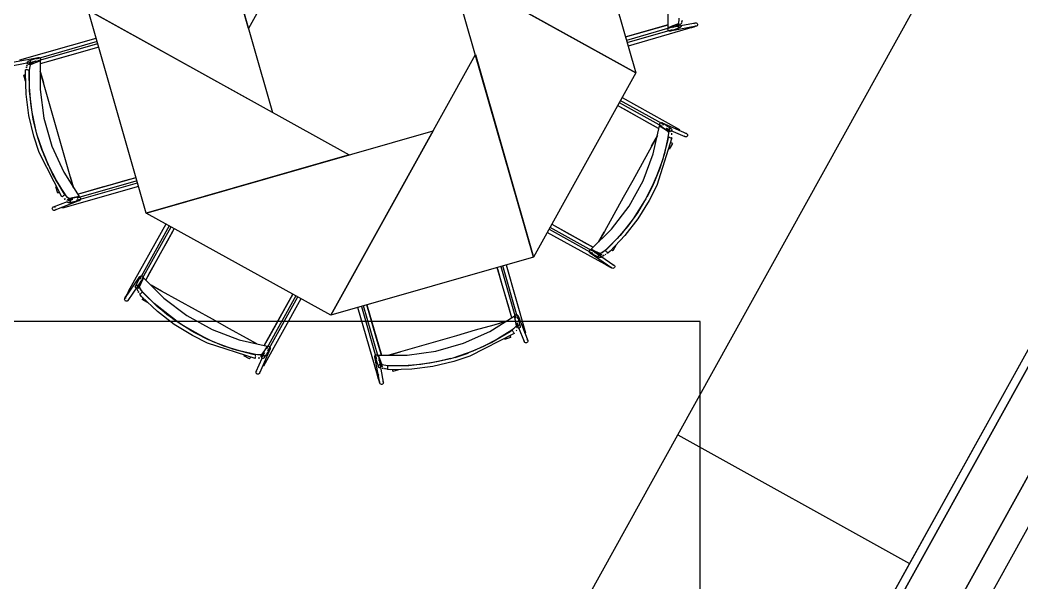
# Model space of a CAD drawing. Header units: metres. Extents: x 3.2 to 22.3, y 0.7 to 22.8.
# Drawn here: x 11.492 to 12.682, y 18.34 to 19.008 of the extents above; entities that cross this region are included whole.
import ezdxf

# ---------------------------------------------------------------- set-up
doc = ezdxf.new("R2010")
doc.units = ezdxf.units.M
for name, color, linetype in [('ARREDI', 9, 'Continuous'), ('PARETI_STRUTTURE', 7, 'Continuous'), ('WAYFINDING_RIQUADRI', 7, 'Continuous')]:
    doc.layers.add(name, color=color, linetype=linetype)

msp = doc.modelspace()

# ---------------------------------------------------------------- linework, layer by layer
at = {"layer": 'ARREDI'}
for points in [[(11.9352, 19.3081), (11.7634, 18.9982), (11.6943, 19.239)], [(11.6943, 19.239), (11.792, 18.8984), (11.5729, 19.0199)], [(12.2733, 18.5155), (12.6648, 19.2216), (12.9403, 19.0689), (12.5488, 18.3627), (12.0525, 17.4674), (11.777, 17.6201)], [(12.2234, 18.9457), (11.9135, 19.1175), (12.1544, 19.1866)], [(12.1019, 18.7266), (12.0043, 19.0672), (12.2234, 18.9457)], [(11.5729, 19.0199), (11.8828, 18.8481), (11.6419, 18.779)], [(11.8611, 18.6575), (12.0329, 18.9674), (12.1019, 18.7266)], [(12.2518, 18.8827), (12.2548, 18.8823)], [(11.6419, 18.779), (11.9826, 18.8767), (11.8611, 18.6575)], [(11.5621, 18.7984), (11.5597, 18.7966)], [(12.079, 18.6566), (12.0808, 18.6542)], [(11.7855, 18.6207), (11.7851, 18.6178)]]:
    msp.add_lwpolyline(points, close=True, dxfattribs=at)
for points in [[(12.2748, 19.0104), (12.2746, 19.0079), (12.2742, 19.0057), (12.2737, 19.0041), (12.2731, 19.0034), (12.2676, 19.0012), (12.2621, 18.9991), (12.2623, 19.0334), (12.2576, 19.0673), (12.2481, 19.1003), (12.2341, 19.1316), (12.2158, 19.1605), (12.2274, 19.1628)], [(12.2621, 19.0027), (12.2521, 18.9998), (12.2397, 18.9963), (12.2272, 18.9927), (12.2148, 18.9891), (12.2113, 18.9881)], [(12.2699, 19.0003), (12.2715, 19.0009), (12.2755, 19.0024)], [(12.2748, 19.0104), (12.2746, 19.0078), (12.2742, 19.0056), (12.2737, 19.004), (12.2731, 19.0033)], [(12.2741, 18.9997), (12.2735, 19.0002), (12.2732, 19.0009), (12.2732, 19.0017), (12.2734, 19.0024), (12.2738, 19.003), (12.2738, 19.003), (12.2744, 19.0034), (12.2745, 19.0034), (12.2751, 19.0036), (12.2758, 19.0035), (12.2765, 19.0031)], [(12.277, 19.0026), (12.2773, 19.0019), (12.2774, 19.0012), (12.2772, 19.0004), (12.2768, 18.9998), (12.2767, 18.9998), (12.2762, 18.9994), (12.276, 18.9994), (12.2755, 18.9993), (12.2747, 18.9994), (12.2741, 18.9997)], [(12.2775, 19.0037), (12.278, 19.0053)], [(12.278, 19.0053), (12.2775, 19.0037)], [(12.2782, 19.0065), (12.2784, 19.0076)], [(12.2784, 19.0075), (12.2782, 19.0062)], [(12.2929, 19.0039), (12.2933, 19.0045), (12.2939, 19.0049), (12.2944, 19.005), (12.2944, 19.005), (12.2946, 19.0051), (12.2954, 19.005), (12.2961, 19.0047)], [(12.2961, 19.0047), (12.2966, 19.0041), (12.2969, 19.0034), (12.2969, 19.0027), (12.2967, 19.002), (12.2963, 19.0014), (12.2957, 19.0009), (12.2952, 19.0008), (12.2952, 19.0008), (12.2949, 19.0008), (12.2942, 19.0008), (12.2935, 19.0012)], [(12.2626, 18.9954), (12.2621, 18.9959), (12.2618, 18.9966), (12.2617, 18.9974), (12.2619, 18.9981), (12.2624, 18.9987), (12.263, 18.9991)], [(12.2621, 18.9992), (12.264, 18.999)], [(12.266, 18.9969), (12.2658, 18.9962), (12.2653, 18.9956), (12.2647, 18.9952), (12.2642, 18.995), (12.264, 18.995), (12.2632, 18.9951), (12.2626, 18.9954)], [(12.2675, 18.9994), (12.2684, 18.9998)], [(12.2856, 18.9995), (12.2858, 18.9988)], [(12.286, 18.9981), (12.286, 18.9983), (12.2858, 18.9988)], [(12.2861, 18.998), (12.2861, 18.998)], [(11.5854, 18.9762), (11.5755, 18.9734), (11.5631, 18.9698), (11.5507, 18.9662), (11.5383, 18.9627), (11.5258, 18.9591), (11.5158, 18.9562)], [(11.4919, 18.9609), (11.4919, 18.9609)], [(11.4919, 18.9609), (11.4919, 18.9606), (11.4921, 18.9601)], [(11.4923, 18.9595), (11.4921, 18.9601)], [(11.4995, 18.9514), (11.4997, 18.9527)], [(11.4997, 18.9525), (11.4995, 18.9513)], [(11.5004, 18.9552), (11.4999, 18.9536)], [(11.4999, 18.9537), (11.5004, 18.9552)], [(11.5009, 18.9563), (11.5006, 18.957), (11.5005, 18.9578), (11.5007, 18.9585), (11.5011, 18.9591), (11.5012, 18.9591), (11.5017, 18.9595), (11.5019, 18.9595), (11.5025, 18.9597), (11.5032, 18.9596), (11.5039, 18.9592)], [(11.5039, 18.9592), (11.5044, 18.9587), (11.5047, 18.958), (11.5047, 18.9573), (11.5045, 18.9565), (11.5041, 18.9559), (11.5041, 18.9559), (11.5035, 18.9555), (11.5034, 18.9555), (11.5028, 18.9554), (11.5021, 18.9555), (11.5014, 18.9558)], [(11.508, 18.9586), (11.5065, 18.958), (11.5024, 18.9565)], [(11.5031, 18.9486), (11.5033, 18.951), (11.5037, 18.9532), (11.5043, 18.9549), (11.5048, 18.9556), (11.5103, 18.9577), (11.5158, 18.9598), (11.5157, 18.9256), (11.5203, 18.8916), (11.5298, 18.8586), (11.5438, 18.8274), (11.5621, 18.7985), (11.5563, 18.7973), (11.5505, 18.7962)], [(11.5031, 18.9485), (11.5033, 18.9511), (11.5037, 18.9533), (11.5043, 18.9549), (11.5048, 18.9556)], [(11.5104, 18.9595), (11.5095, 18.9592)], [(11.5119, 18.962), (11.5122, 18.9627), (11.5126, 18.9633), (11.5132, 18.9638), (11.5137, 18.9639), (11.5139, 18.9639), (11.5147, 18.9639), (11.5153, 18.9635)], [(11.5158, 18.9598), (11.5136, 18.96)], [(11.5153, 18.9635), (11.5159, 18.963), (11.5162, 18.9623), (11.5162, 18.9615), (11.516, 18.9608), (11.5156, 18.9602), (11.5149, 18.9598)], [(11.4985, 18.9433), (11.4978, 18.9431), (11.4972, 18.9429), (11.4967, 18.9427), (11.4964, 18.9427)], [(11.4964, 18.9427), (11.4964, 18.9427)], [(11.4988, 18.949), (11.4985, 18.949)], [(11.4994, 18.95), (11.4993, 18.949)], [(11.4993, 18.949), (11.4994, 18.95)], [(11.5014, 18.9488), (11.5007, 18.9489), (11.4999, 18.9489), (11.4993, 18.949)], [(11.5028, 18.9488), (11.5025, 18.9488), (11.5021, 18.9488), (11.5014, 18.9488)], [(11.5115, 18.8742), (11.5076, 18.8904), (11.5045, 18.9096), (11.503, 18.9291), (11.5031, 18.9485)], [(11.5115, 18.8742), (11.5076, 18.8904), (11.5045, 18.9096), (11.503, 18.929), (11.5031, 18.9484)], [(11.5158, 18.9473), (11.5196, 18.9339)], [(11.5554, 18.8089), (11.5515, 18.8227), (11.5452, 18.8448), (11.5388, 18.867), (11.5324, 18.8893), (11.5261, 18.9114), (11.5197, 18.9336), (11.5158, 18.9473)], [(12.2505, 18.8796), (12.2399, 18.8854), (12.2131, 18.9003), (12.2017, 18.9066)], [(12.1874, 18.7349), (12.1855, 18.7333), (12.1836, 18.732), (12.1821, 18.7312), (12.1813, 18.7311), (12.1758, 18.7335), (12.1705, 18.7359), (12.1948, 18.76), (12.2155, 18.7873), (12.2321, 18.8173), (12.2443, 18.8493), (12.2518, 18.8827), (12.2568, 18.8794), (12.2617, 18.8761)], [(12.2527, 18.8825), (12.2522, 18.883), (12.2519, 18.8837), (12.2519, 18.8845), (12.2521, 18.8852), (12.2525, 18.8858), (12.2532, 18.8862)], [(12.2532, 18.8862), (12.2539, 18.8864), (12.2546, 18.8863), (12.2549, 18.8862), (12.2549, 18.8862), (12.2553, 18.886), (12.2558, 18.8854), (12.2561, 18.8847), (12.2561, 18.884), (12.2559, 18.8833)], [(12.2491, 18.8706), (12.2422, 18.858), (12.231, 18.8379), (12.2198, 18.8177), (12.2086, 18.7975), (12.1974, 18.7773), (12.1863, 18.7572), (12.1793, 18.7446)], [(12.2423, 18.8584), (12.2491, 18.8706)], [(12.2655, 18.8755), (12.2606, 18.8789), (12.2595, 18.8796)], [(12.2617, 18.8761), (12.262, 18.8753), (12.2622, 18.8736), (12.262, 18.8713), (12.2617, 18.8689)], [(12.2617, 18.8761), (12.262, 18.8753), (12.2622, 18.8737), (12.2621, 18.8714), (12.2617, 18.8689)], [(12.264, 18.8754), (12.2635, 18.8755), (12.263, 18.8757), (12.2629, 18.8758), (12.2624, 18.8763), (12.2621, 18.877), (12.2621, 18.8777), (12.2623, 18.8785), (12.2628, 18.8791), (12.2634, 18.8795)], [(12.2634, 18.8795), (12.2641, 18.8796), (12.2648, 18.8796), (12.2654, 18.8793), (12.2655, 18.8792), (12.266, 18.8787), (12.266, 18.8787), (12.2663, 18.878), (12.2663, 18.8773), (12.2661, 18.8766), (12.2656, 18.876)], [(12.2659, 18.8739), (12.266, 18.8731), (12.2659, 18.8718)], [(12.266, 18.8731), (12.2659, 18.8718)], [(12.275, 18.8776), (12.2747, 18.8771)], [(12.2754, 18.8784), (12.2753, 18.8781), (12.275, 18.8776)], [(12.2754, 18.8784), (12.2755, 18.8784)], [(12.2837, 18.8697), (12.283, 18.8695), (12.2822, 18.8696), (12.282, 18.8697), (12.282, 18.8697), (12.2816, 18.8699), (12.2811, 18.8705)], [(12.282, 18.8736), (12.2827, 18.8738), (12.2835, 18.8737), (12.2837, 18.8736), (12.2837, 18.8736), (12.2841, 18.8734), (12.2847, 18.8728), (12.285, 18.8721), (12.285, 18.8714), (12.2848, 18.8707), (12.2843, 18.8701), (12.2837, 18.8697)], [(11.5182, 18.8533), (11.5131, 18.8688)], [(11.5131, 18.8688), (11.5182, 18.8533)], [(12.2617, 18.8687), (12.2574, 18.8498), (12.2515, 18.8312), (12.2443, 18.8135)], [(12.2617, 18.8689), (12.2574, 18.8499), (12.2516, 18.8313), (12.2444, 18.8135)], [(12.2634, 18.8688), (12.2628, 18.8689), (12.2623, 18.869), (12.2621, 18.869)], [(12.264, 18.8687), (12.2634, 18.8688)], [(12.2641, 18.8687), (12.2649, 18.8685), (12.2655, 18.8684), (12.266, 18.8683), (12.2663, 18.8683), (12.2664, 18.8683), (12.2663, 18.8683), (12.2661, 18.8683)], [(12.2669, 18.8617), (12.2666, 18.8618), (12.2662, 18.862), (12.2656, 18.8623), (12.265, 18.8627)], [(11.5257, 18.8355), (11.5184, 18.8527)], [(11.5184, 18.8527), (11.5257, 18.8355)], [(11.5453, 18.8013), (11.5349, 18.8178), (11.5259, 18.835)], [(11.5454, 18.8012), (11.535, 18.8177), (11.5259, 18.835)], [(11.5516, 18.8224), (11.5555, 18.8089)], [(11.5602, 18.8014), (11.5725, 18.805), (11.5872, 18.8092), (11.6019, 18.8134), (11.6165, 18.8176), (11.6298, 18.8214)], [(12.2367, 18.7983), (12.2441, 18.8129)], [(12.2441, 18.8129), (12.2368, 18.7983)], [(11.5387, 18.8033), (11.5379, 18.8031), (11.5373, 18.8029), (11.5368, 18.8028), (11.5366, 18.8027)], [(11.5418, 18.7985), (11.5417, 18.7984), (11.5416, 18.7984), (11.5417, 18.7984), (11.5419, 18.7986), (11.5423, 18.7988), (11.5429, 18.7992), (11.5435, 18.7997), (11.5441, 18.8001)], [(11.5452, 18.8008), (11.545, 18.8007), (11.5446, 18.8004), (11.5441, 18.8001)], [(11.5505, 18.7962), (11.5497, 18.7965), (11.5484, 18.7976), (11.5468, 18.7993), (11.5454, 18.8012)], [(11.5505, 18.7961), (11.5497, 18.7964), (11.5484, 18.7975), (11.5469, 18.7992), (11.5454, 18.8012)], [(11.5621, 18.7979), (11.5628, 18.7977), (11.5633, 18.7972), (11.5637, 18.7965), (11.5638, 18.7957), (11.5636, 18.795)], [(11.5304, 18.7851), (11.5307, 18.7858), (11.5313, 18.7862), (11.5316, 18.7863), (11.5316, 18.7863), (11.532, 18.7865), (11.5328, 18.7864), (11.5335, 18.7861)], [(11.5421, 18.7856), (11.5419, 18.7862)], [(11.5445, 18.7962), (11.5453, 18.7952)], [(11.5453, 18.7952), (11.5445, 18.7961)], [(11.5546, 18.7952), (11.5532, 18.795), (11.5474, 18.7938)], [(11.5516, 18.7926), (11.5513, 18.7919), (11.5507, 18.7915), (11.5501, 18.7913), (11.55, 18.7912), (11.5493, 18.7912), (11.5493, 18.7913), (11.5486, 18.7915), (11.548, 18.792), (11.5477, 18.7927)], [(11.5481, 18.7948), (11.5487, 18.7953), (11.5493, 18.7955), (11.5494, 18.7955), (11.5501, 18.7955), (11.5501, 18.7955), (11.5508, 18.7952), (11.5514, 18.7947), (11.5517, 18.794), (11.5518, 18.7933), (11.5516, 18.7926)], [(11.5637, 18.795), (11.5633, 18.7944), (11.5627, 18.7939), (11.5625, 18.7938), (11.5624, 18.7938), (11.562, 18.7937), (11.5612, 18.7937), (11.5605, 18.794), (11.56, 18.7945), (11.5596, 18.7951)], [(12.234, 18.7934), (12.2254, 18.7791), (12.2139, 18.7634), (12.2012, 18.7486), (12.1874, 18.7348)], [(12.234, 18.7934), (12.2254, 18.7792), (12.214, 18.7634), (12.2013, 18.7486), (12.1875, 18.7349)], [(11.5343, 18.7835), (11.534, 18.7829), (11.5334, 18.7824), (11.5332, 18.7823), (11.5331, 18.7823), (11.5327, 18.7822), (11.5319, 18.7822), (11.5312, 18.7825), (11.5307, 18.783), (11.5303, 18.7836), (11.5302, 18.7844), (11.5304, 18.7851)], [(11.5424, 18.7848), (11.5424, 18.7848), (11.5423, 18.7848), (11.5421, 18.7856)], [(12.1237, 18.7657), (12.1299, 18.7622), (12.1413, 18.756), (12.1526, 18.7497), (12.1639, 18.7434), (12.173, 18.7384)], [(11.675, 18.7606), (11.6713, 18.7539), (11.6651, 18.7426), (11.6588, 18.7313), (11.6525, 18.72), (11.6462, 18.7087), (11.6412, 18.6996)], [(12.1793, 18.7446), (12.1861, 18.7568)], [(12.1682, 18.7329), (12.1682, 18.7336), (12.1685, 18.7343), (12.169, 18.7349), (12.1696, 18.7353), (12.1703, 18.7354), (12.1711, 18.7353)], [(12.1721, 18.7321), (12.1716, 18.7316), (12.171, 18.7312), (12.1702, 18.7311), (12.1695, 18.7312), (12.1691, 18.7315), (12.1691, 18.7315), (12.1689, 18.7316), (12.1684, 18.7322), (12.1682, 18.7329)], [(12.1705, 18.7359), (12.1719, 18.7341)], [(12.1745, 18.7322), (12.1754, 18.7318)], [(12.1823, 18.7288), (12.1783, 18.7305), (12.1768, 18.7312)], [(12.1793, 18.7278), (12.1793, 18.7286), (12.1796, 18.7293), (12.1801, 18.7298), (12.1807, 18.7302), (12.1814, 18.7303), (12.1815, 18.7303), (12.1822, 18.7302), (12.1823, 18.7301), (12.1828, 18.7298), (12.1832, 18.7292), (12.1835, 18.7285)], [(12.1835, 18.7278), (12.1832, 18.7271), (12.1827, 18.7265), (12.1821, 18.7261), (12.1814, 18.726), (12.1813, 18.726), (12.1806, 18.7261), (12.1805, 18.7262), (12.18, 18.7265), (12.1796, 18.7271), (12.1793, 18.7278)], [(12.1874, 18.7348), (12.1854, 18.7332), (12.1836, 18.7319), (12.1821, 18.7312), (12.1812, 18.7311)], [(12.1846, 18.7282), (12.1861, 18.729)], [(12.1861, 18.729), (12.1846, 18.7282)], [(12.1869, 18.7295), (12.188, 18.7303)], [(12.1879, 18.7302), (12.1869, 18.7295)], [(12.1884, 18.7334), (12.188, 18.7339), (12.1877, 18.7343), (12.1875, 18.7344)], [(12.1884, 18.7334), (12.1889, 18.7329), (12.1894, 18.7323), (12.1898, 18.7318), (12.1902, 18.7315), (12.1903, 18.7313)], [(12.189, 18.7311), (12.1898, 18.7318)], [(12.1904, 18.7312), (12.1904, 18.7312)], [(12.1944, 18.7353), (12.195, 18.735), (12.1956, 18.7346), (12.196, 18.7344), (12.1963, 18.7343)], [(12.1866, 18.7181), (12.1866, 18.7181), (12.1866, 18.7182), (12.1868, 18.7184), (12.187, 18.7189)], [(12.1874, 18.7195), (12.187, 18.7189)], [(12.1984, 18.7158), (12.1984, 18.715), (12.1981, 18.7143), (12.1976, 18.7138), (12.1969, 18.7134), (12.1962, 18.7133), (12.1955, 18.7134), (12.195, 18.7137), (12.195, 18.7137), (12.1948, 18.7138), (12.1944, 18.7144), (12.1941, 18.7151)], [(12.1963, 18.7176), (12.1971, 18.7175), (12.1975, 18.7172), (12.1975, 18.7172), (12.1977, 18.7171), (12.1981, 18.7165), (12.1984, 18.7158)], [(11.6349, 18.7005), (11.6344, 18.701), (11.634, 18.7016), (11.6339, 18.7023), (11.634, 18.7031), (11.6343, 18.7035), (11.6343, 18.7035), (11.6344, 18.7037), (11.635, 18.7042), (11.6357, 18.7044)], [(11.6357, 18.7044), (11.6365, 18.7044), (11.6372, 18.7041), (11.6377, 18.7036), (11.6381, 18.703), (11.6382, 18.7022), (11.6381, 18.7015)], [(12.076, 18.6547), (12.0725, 18.667), (12.0682, 18.6817), (12.064, 18.6964), (12.0598, 18.711), (12.0589, 18.7142)], [(11.6306, 18.6891), (11.6299, 18.6894), (11.6293, 18.6899), (11.6289, 18.6905), (11.6288, 18.6912), (11.6288, 18.6913), (11.629, 18.6919), (11.629, 18.6921), (11.6293, 18.6926), (11.6299, 18.693), (11.6306, 18.6933)], [(11.6306, 18.6933), (11.6314, 18.6932), (11.6321, 18.693), (11.6327, 18.6925), (11.633, 18.6919), (11.6331, 18.6911), (11.6331, 18.6911), (11.633, 18.6904), (11.6329, 18.6903), (11.6326, 18.6898), (11.632, 18.6893), (11.6313, 18.6891)], [(11.6316, 18.6903), (11.6333, 18.6942), (11.634, 18.6957)], [(11.6377, 18.6852), (11.6361, 18.687), (11.6348, 18.6889), (11.634, 18.6904), (11.6339, 18.6913), (11.6363, 18.6967), (11.6387, 18.7021), (11.6628, 18.6778), (11.6901, 18.6571), (11.7201, 18.6405), (11.7521, 18.6283), (11.7855, 18.6207), (11.7822, 18.6158), (11.7789, 18.6109)], [(11.6377, 18.6852), (11.636, 18.6871), (11.6347, 18.689), (11.634, 18.6905), (11.6339, 18.6913)], [(11.635, 18.6981), (11.6347, 18.6972)], [(11.6387, 18.7021), (11.637, 18.7006)], [(11.6475, 18.6933), (11.6597, 18.6865)], [(11.7734, 18.6235), (11.7608, 18.6304), (11.7407, 18.6416), (11.7205, 18.6528), (11.7003, 18.664), (11.6801, 18.6752), (11.66, 18.6863), (11.6475, 18.6933)], [(11.621, 18.686), (11.6209, 18.686), (11.621, 18.6859), (11.6213, 18.6858), (11.6217, 18.6855)], [(11.6223, 18.6852), (11.6217, 18.6855)], [(11.631, 18.688), (11.6318, 18.6865)], [(11.6318, 18.6865), (11.631, 18.688)], [(11.6323, 18.6857), (11.6331, 18.6846)], [(11.6331, 18.6847), (11.6323, 18.6857)], [(11.6339, 18.6836), (11.6347, 18.6828)], [(11.634, 18.6822), (11.634, 18.6822)], [(11.6362, 18.6842), (11.6357, 18.6837), (11.6351, 18.6832), (11.6346, 18.6828), (11.6343, 18.6824), (11.6341, 18.6822)], [(11.6363, 18.6842), (11.6367, 18.6846), (11.6371, 18.6849), (11.6372, 18.6851)], [(11.7157, 18.6285), (11.682, 18.6472), (11.6514, 18.6714), (11.6377, 18.6852)], [(11.6962, 18.6385), (11.682, 18.6472), (11.6662, 18.6586), (11.6515, 18.6713), (11.6378, 18.6851)], [(11.8159, 18.6826), (11.8105, 18.6728), (11.8031, 18.6594), (11.7956, 18.6461), (11.7882, 18.6327), (11.782, 18.6215)], [(11.6186, 18.6742), (11.6178, 18.6742), (11.6171, 18.6745), (11.6166, 18.675), (11.6162, 18.6756), (11.6161, 18.6764), (11.6162, 18.6771), (11.6165, 18.6775), (11.6165, 18.6776), (11.6166, 18.6777), (11.6172, 18.6782), (11.6179, 18.6784)], [(11.6204, 18.6763), (11.6203, 18.6755), (11.62, 18.6751), (11.62, 18.6751), (11.6199, 18.6749), (11.6193, 18.6744), (11.6186, 18.6742)], [(11.6381, 18.6782), (11.6378, 18.6775), (11.6375, 18.677), (11.6372, 18.6765), (11.6371, 18.6763)], [(11.9212, 18.6103), (11.9183, 18.6203), (11.9147, 18.6328), (11.9112, 18.6452), (11.9076, 18.6576), (11.9041, 18.6699)], [(11.9289, 18.5976), (11.9264, 18.5978), (11.9242, 18.5982), (11.9226, 18.5988), (11.9219, 18.5993), (11.9197, 18.6048), (11.9176, 18.6103), (11.9519, 18.6102), (11.9858, 18.6148), (12.0188, 18.6243), (12.05, 18.6383), (12.079, 18.6566), (12.0801, 18.6508), (12.0813, 18.645)], [(12.0795, 18.6566), (12.0798, 18.6573), (12.0803, 18.6578), (12.0809, 18.6582), (12.0817, 18.6583), (12.0824, 18.6582)], [(12.0824, 18.6582), (12.0831, 18.6578), (12.0835, 18.6572), (12.0836, 18.657), (12.0836, 18.657), (12.0837, 18.6565), (12.0837, 18.6557), (12.0834, 18.655), (12.0829, 18.6545), (12.0823, 18.6541)], [(12.0685, 18.65), (12.0547, 18.646), (12.0326, 18.6397), (12.0104, 18.6333), (11.9882, 18.6269), (11.966, 18.6206), (11.9438, 18.6142), (11.9301, 18.6103)], [(12.0551, 18.6461), (12.0685, 18.65)], [(12.0813, 18.645), (12.0809, 18.6442), (12.0798, 18.6429), (12.0781, 18.6413), (12.0762, 18.6399)], [(12.0813, 18.645), (12.081, 18.6442), (12.0799, 18.6429), (12.0782, 18.6414), (12.0762, 18.6399)], [(12.0826, 18.6426), (12.0821, 18.6432), (12.0819, 18.6438), (12.0819, 18.6439), (12.0819, 18.6446), (12.0819, 18.6446), (12.0822, 18.6453), (12.0827, 18.6459), (12.0834, 18.6462), (12.0841, 18.6463), (12.0849, 18.6461)], [(12.0822, 18.6491), (12.0825, 18.6477), (12.0836, 18.6419)], [(12.0849, 18.6461), (12.0855, 18.6458), (12.086, 18.6452), (12.0862, 18.6446), (12.0862, 18.6445), (12.0862, 18.6438), (12.0862, 18.6438), (12.0859, 18.6431), (12.0854, 18.6425), (12.0847, 18.6422)], [(11.7157, 18.6285), (11.7011, 18.6358)], [(12.0762, 18.6399), (12.0597, 18.6295), (12.0425, 18.6204), (12.0247, 18.6129)], [(12.0761, 18.6398), (12.0596, 18.6294), (12.0424, 18.6204), (12.0247, 18.6129)], [(12.0741, 18.6332), (12.0743, 18.6324), (12.0745, 18.6318), (12.0747, 18.6313), (12.0747, 18.6311)], [(12.0766, 18.6397), (12.0767, 18.6395), (12.077, 18.6391), (12.0773, 18.6386)], [(12.0789, 18.6364), (12.079, 18.6362), (12.0791, 18.6361), (12.079, 18.6362), (12.0789, 18.6364), (12.0786, 18.6368), (12.0782, 18.6374), (12.0778, 18.638), (12.0773, 18.6386)], [(12.0813, 18.639), (12.0822, 18.6398)], [(12.0822, 18.6398), (12.0813, 18.639)], [(12.0918, 18.6366), (12.0912, 18.6364)], [(12.0926, 18.6369), (12.0927, 18.6369), (12.0926, 18.6368), (12.0923, 18.6368), (12.0918, 18.6366)], [(11.7716, 18.6109), (11.7526, 18.6152), (11.734, 18.621), (11.7163, 18.6282)], [(11.7717, 18.6109), (11.7527, 18.6152), (11.7341, 18.621), (11.7163, 18.6282)], [(11.7612, 18.6302), (11.7734, 18.6235)], [(11.7853, 18.6199), (11.7859, 18.6204), (11.7866, 18.6207), (11.7873, 18.6207), (11.788, 18.6205), (11.7886, 18.62), (11.789, 18.6194)], [(11.789, 18.6194), (11.7892, 18.6187), (11.7891, 18.6179), (11.789, 18.6177), (11.789, 18.6177), (11.7888, 18.6173), (11.7882, 18.6168), (11.7876, 18.6165), (11.7868, 18.6164), (11.7861, 18.6167)], [(12.0923, 18.6249), (12.0917, 18.6252), (12.0912, 18.6258), (12.0911, 18.6261), (12.0911, 18.6261), (12.091, 18.6265), (12.091, 18.6273), (12.0913, 18.628)], [(12.0939, 18.6289), (12.0946, 18.6285), (12.095, 18.6279), (12.0951, 18.6277), (12.0951, 18.6276), (12.0953, 18.6272), (12.0952, 18.6264), (12.0949, 18.6257), (12.0944, 18.6252), (12.0938, 18.6248), (12.093, 18.6247), (12.0923, 18.6249)], [(11.7645, 18.6057), (11.7646, 18.6059), (11.7648, 18.6064), (11.7651, 18.6069), (11.7655, 18.6076)], [(11.7715, 18.6084), (11.7713, 18.6077), (11.7712, 18.607), (11.7712, 18.6065), (11.7711, 18.6063), (11.7711, 18.6062), (11.7711, 18.6062), (11.7711, 18.6065)], [(11.7716, 18.6092), (11.7717, 18.6098), (11.7718, 18.6102), (11.7718, 18.6105)], [(11.7789, 18.6109), (11.7781, 18.6106), (11.7764, 18.6104), (11.7741, 18.6105), (11.7717, 18.6109)], [(11.7789, 18.6109), (11.7782, 18.6106), (11.7765, 18.6104), (11.7742, 18.6105), (11.7717, 18.6109)], [(11.7782, 18.6083), (11.7783, 18.609), (11.7785, 18.6096), (11.7786, 18.6097), (11.7791, 18.6102), (11.7791, 18.6102), (11.7798, 18.6105), (11.7806, 18.6105), (11.7813, 18.6103), (11.7819, 18.6098), (11.7823, 18.6092)], [(11.7825, 18.6132), (11.7817, 18.612), (11.7784, 18.6071)], [(11.7823, 18.6092), (11.7825, 18.6085), (11.7824, 18.6077), (11.7821, 18.6072), (11.782, 18.6071), (11.7816, 18.6066), (11.7815, 18.6066), (11.7808, 18.6063), (11.7801, 18.6063), (11.7794, 18.6065), (11.7788, 18.607)], [(11.9154, 18.6064), (11.9147, 18.6067), (11.9141, 18.6071), (11.9137, 18.6077), (11.9135, 18.6082), (11.9135, 18.6084), (11.9136, 18.6092), (11.9139, 18.6098)], [(11.9139, 18.6098), (11.9144, 18.6104), (11.9151, 18.6107), (11.9159, 18.6107), (11.9166, 18.6105), (11.9172, 18.6101), (11.9176, 18.6095)], [(11.9176, 18.6103), (11.9174, 18.6081)], [(11.9301, 18.6103), (11.9435, 18.6141)], [(12.0241, 18.6127), (12.0087, 18.6076)], [(12.0087, 18.6076), (12.0242, 18.6127)], [(11.7768, 18.6067), (11.7759, 18.6066), (11.7746, 18.6067)], [(11.776, 18.6066), (11.7747, 18.6066)], [(11.7805, 18.5975), (11.7799, 18.5979)], [(11.7812, 18.5971), (11.7809, 18.5973), (11.7805, 18.5975)], [(11.7812, 18.5971), (11.7812, 18.5971)], [(11.9211, 18.5954), (11.9204, 18.5951), (11.9197, 18.595), (11.9189, 18.5952), (11.9183, 18.5956), (11.9183, 18.5957), (11.9179, 18.5962), (11.9179, 18.5964), (11.9178, 18.597), (11.9179, 18.5977), (11.9182, 18.5984)], [(11.9179, 18.6049), (11.9182, 18.604)], [(11.9182, 18.5984), (11.9187, 18.5989), (11.9194, 18.5992), (11.9202, 18.5992), (11.9209, 18.5991), (11.9215, 18.5986), (11.9215, 18.5986), (11.9219, 18.598), (11.9219, 18.5979), (11.9221, 18.5973), (11.922, 18.5966), (11.9216, 18.5959)], [(11.9188, 18.6025), (11.9194, 18.601), (11.9209, 18.5969)], [(11.9289, 18.5976), (11.9263, 18.5978), (11.9241, 18.5982), (11.9225, 18.5988), (11.9218, 18.5993)], [(11.9286, 18.5959), (11.9285, 18.5952), (11.9285, 18.5944), (11.9285, 18.5938)], [(11.9286, 18.5973), (11.9286, 18.597), (11.9286, 18.5966), (11.9286, 18.5959)], [(12.0033, 18.6061), (11.987, 18.6021), (11.9678, 18.599), (11.9483, 18.5975), (11.9289, 18.5976)], [(12.0033, 18.606), (11.9871, 18.6021), (11.9679, 18.599), (11.9484, 18.5975), (11.929, 18.5976)], [(11.7725, 18.5889), (11.7723, 18.5896), (11.7724, 18.5904), (11.7725, 18.5906), (11.7725, 18.5906), (11.7727, 18.591), (11.7733, 18.5915)], [(11.7764, 18.5906), (11.7766, 18.5898), (11.7765, 18.5891), (11.7764, 18.5889), (11.7764, 18.5888), (11.7762, 18.5884), (11.7757, 18.5879), (11.775, 18.5876), (11.7742, 18.5876), (11.7735, 18.5878), (11.7729, 18.5883), (11.7725, 18.5889)], [(11.9165, 18.5864), (11.9165, 18.5864)], [(11.9166, 18.5864), (11.9168, 18.5865), (11.9173, 18.5866)], [(11.918, 18.5868), (11.9173, 18.5866)], [(11.9222, 18.5949), (11.9238, 18.5944)], [(11.9238, 18.5944), (11.9222, 18.5949)], [(11.926, 18.594), (11.9247, 18.5942)], [(11.9249, 18.5942), (11.9261, 18.594)], [(11.9274, 18.5939), (11.9285, 18.5938)], [(11.9285, 18.5938), (11.9274, 18.5939)], [(11.9284, 18.5933), (11.9284, 18.593)], [(11.9342, 18.593), (11.9344, 18.5923), (11.9345, 18.5917), (11.9347, 18.5912), (11.9348, 18.5909)], [(11.9347, 18.5909), (11.9348, 18.5909)], [(11.9232, 18.5764), (11.9226, 18.5759), (11.9219, 18.5755), (11.9212, 18.5755), (11.9204, 18.5757), (11.9199, 18.5761), (11.9194, 18.5768), (11.9193, 18.5772), (11.9193, 18.5772), (11.9193, 18.5775), (11.9193, 18.5782), (11.9197, 18.5789)], [(11.9224, 18.5796), (11.923, 18.5791), (11.9234, 18.5785), (11.9235, 18.578), (11.9235, 18.578), (11.9236, 18.5778), (11.9235, 18.577), (11.9232, 18.5764)], [(12.2733, 18.5155), (12.5488, 18.3627)]]:
    msp.add_lwpolyline(points, dxfattribs=at)
at = {"layer": 'PARETI_STRUTTURE'}
for points in [[(11.8264, 17.0595), (12.9403, 19.0689)], [(12.9403, 19.0689), (12.9489, 19.0641), (11.835, 17.0547)], [(11.835, 17.0547), (12.9489, 19.0641)], [(12.2113, 18.9881), (12.2621, 19.0027)], [(12.2634, 18.9993), (12.2944, 19.005)], [(12.2745, 19.0034), (12.2744, 19.0034), (12.2743, 19.0033), (12.2739, 19.0032), (12.2738, 19.0032), (12.2733, 19.003), (12.2731, 19.0029), (12.2726, 19.0028), (12.2725, 19.0027), (12.2721, 19.0026), (12.272, 19.0025), (12.2719, 19.0025), (12.2718, 19.0024), (12.2713, 19.0023), (12.2712, 19.0022), (12.2709, 19.0021), (12.2708, 19.0021), (12.2705, 19.002), (12.2704, 19.002), (12.2699, 19.0018), (12.2698, 19.0017), (12.2697, 19.0017), (12.2693, 19.0016), (12.2692, 19.0015), (12.2687, 19.0014), (12.2686, 19.0013), (12.2685, 19.0013), (12.268, 19.0011), (12.2678, 19.001), (12.2676, 19.0009), (12.2675, 19.0009), (12.2672, 19.0008), (12.2671, 19.0008), (12.2666, 19.0006), (12.2665, 19.0005), (12.2663, 19.0005), (12.2662, 19.0005), (12.266, 19.0004), (12.2659, 19.0003), (12.2652, 19.0001), (12.2651, 19.0001), (12.2646, 18.9999), (12.2645, 18.9998), (12.2641, 18.9997), (12.264, 18.9997), (12.2639, 18.9996), (12.2638, 18.9996), (12.2635, 18.9995)], [(12.2952, 19.0008), (12.2642, 18.995)], [(12.2733, 19.0014), (12.2723, 19.0011)], [(12.2955, 19.0008), (12.2942, 19.0004), (12.2926, 18.9999), (12.2895, 18.999), (12.2861, 18.998)], [(12.264, 18.9988), (12.2125, 18.984)], [(12.2131, 18.9816), (12.267, 18.997)], [(12.2861, 18.998), (12.2143, 18.9774)], [(12.265, 18.9954), (12.276, 18.9994)], [(11.4918, 18.9609), (11.5823, 18.9869)], [(11.5835, 18.9827), (11.5109, 18.9619)], [(11.5139, 18.9602), (11.5842, 18.9803)], [(11.5854, 18.9762), (11.5158, 18.9562)], [(11.4827, 18.9581), (11.5137, 18.9639)], [(11.5145, 18.9597), (11.4835, 18.9539)], [(11.513, 18.9635), (11.5019, 18.9595)], [(11.5034, 18.9555), (11.5035, 18.9555), (11.5037, 18.9556), (11.504, 18.9557), (11.5042, 18.9558), (11.5047, 18.9559), (11.5048, 18.956), (11.5053, 18.9562), (11.5054, 18.9562), (11.5058, 18.9563), (11.5059, 18.9564), (11.506, 18.9564), (11.5061, 18.9565), (11.5066, 18.9566), (11.5068, 18.9567), (11.5069, 18.9567), (11.507, 18.9568), (11.5074, 18.9569), (11.5075, 18.957), (11.508, 18.9571), (11.5081, 18.9572), (11.5082, 18.9572), (11.5086, 18.9573), (11.5087, 18.9574), (11.5092, 18.9576), (11.5093, 18.9576), (11.5095, 18.9577), (11.5101, 18.9579), (11.5102, 18.9579), (11.5103, 18.958), (11.5104, 18.958), (11.5107, 18.9581), (11.5108, 18.9582), (11.5113, 18.9583), (11.5114, 18.9584), (11.5116, 18.9584), (11.5117, 18.9585), (11.5121, 18.9586), (11.5122, 18.9586), (11.5127, 18.9588), (11.5128, 18.9589), (11.5134, 18.9591), (11.5135, 18.9591), (11.5138, 18.9592), (11.5139, 18.9593), (11.514, 18.9593), (11.5142, 18.9593), (11.5144, 18.9594)], [(11.5047, 18.9575), (11.5056, 18.9578)], [(11.4984, 18.9358), (11.4964, 18.9427)], [(11.5081, 18.8703), (11.5024, 18.8949), (11.4991, 18.92), (11.4983, 18.9452), (11.4984, 18.949)], [(11.5123, 18.8715), (11.5115, 18.8743), (11.5061, 18.8987), (11.5032, 18.9237), (11.5028, 18.9488)], [(12.2504, 18.8796), (12.2017, 18.9066)], [(12.2038, 18.9103), (12.2543, 18.8823)], [(12.2544, 18.8852), (12.205, 18.9125)], [(12.2071, 18.9163), (12.2755, 18.8784)], [(12.2541, 18.8818), (12.2531, 18.8823)], [(12.2531, 18.882), (12.263, 18.8757)], [(12.2571, 18.8836), (12.2546, 18.885)], [(12.2549, 18.8862), (12.2837, 18.8736)], [(12.2654, 18.8793), (12.2653, 18.8794), (12.2646, 18.8798), (12.2645, 18.8799), (12.2635, 18.8805), (12.2634, 18.8806), (12.2625, 18.8811), (12.2624, 18.8812), (12.2623, 18.8813), (12.2613, 18.8819), (12.2612, 18.882), (12.2604, 18.8825), (12.2603, 18.8825), (12.2602, 18.8826), (12.2601, 18.8827), (12.2592, 18.8833), (12.2591, 18.8833), (12.2583, 18.8838), (12.2582, 18.8839), (12.2581, 18.884), (12.258, 18.884), (12.257, 18.8847), (12.2569, 18.8848), (12.2562, 18.8852), (12.2561, 18.8852), (12.256, 18.8853), (12.2559, 18.8854), (12.2555, 18.8857), (12.2549, 18.8862)], [(11.5416, 18.7984), (11.5145, 18.8511), (11.5081, 18.8703)], [(11.5452, 18.8009), (11.5435, 18.8033), (11.5308, 18.8249), (11.5204, 18.8477), (11.5123, 18.8715)], [(12.264, 18.8775), (12.26, 18.8793)], [(12.2613, 18.8785), (12.2622, 18.878)], [(12.282, 18.8697), (12.2657, 18.8768)], [(12.2621, 18.869), (12.2615, 18.8661), (12.2552, 18.8419), (12.2465, 18.8184), (12.2354, 18.7958)], [(12.2664, 18.8683), (12.2483, 18.8118), (12.2392, 18.7937)], [(12.2669, 18.8616), (12.2632, 18.855)], [(11.5602, 18.8015), (11.6298, 18.8214)], [(11.5366, 18.8027), (11.5344, 18.81)], [(11.6328, 18.8107), (11.5424, 18.7848)], [(11.631, 18.8172), (11.5601, 18.7969)], [(11.5621, 18.7949), (11.6316, 18.8149)], [(11.5607, 18.798), (11.5493, 18.7955)], [(11.5599, 18.7974), (11.5609, 18.7978)], [(11.5316, 18.7863), (11.5481, 18.7928)], [(11.5624, 18.7938), (11.5331, 18.7823)], [(11.5496, 18.7934), (11.5539, 18.7951)], [(11.5501, 18.7912), (11.5502, 18.7913), (11.5506, 18.7914), (11.5507, 18.7914), (11.5511, 18.7915), (11.5513, 18.7915), (11.5518, 18.7916), (11.5519, 18.7916), (11.5523, 18.7917), (11.5524, 18.7917), (11.5529, 18.7919), (11.553, 18.7919), (11.5534, 18.792), (11.5536, 18.792), (11.5539, 18.7921), (11.5541, 18.7921), (11.5546, 18.7922), (11.5547, 18.7922), (11.5551, 18.7923), (11.5552, 18.7924), (11.5557, 18.7925), (11.5559, 18.7925), (11.5562, 18.7926), (11.5564, 18.7926), (11.5568, 18.7927), (11.5569, 18.7927), (11.5574, 18.7928), (11.5575, 18.7929), (11.5579, 18.7929), (11.558, 18.793), (11.5584, 18.7931), (11.5586, 18.7931), (11.5591, 18.7932), (11.5592, 18.7932), (11.5596, 18.7933), (11.5597, 18.7933), (11.5602, 18.7934), (11.5603, 18.7935), (11.5606, 18.7935), (11.5607, 18.7936), (11.5609, 18.7936), (11.5612, 18.7937), (11.5614, 18.7937), (11.5616, 18.7938), (11.5625, 18.7938)], [(11.5524, 18.7947), (11.5514, 18.7944)], [(11.559, 18.7941), (11.5618, 18.7949)], [(12.2354, 18.7958), (12.234, 18.7933), (12.2205, 18.7722), (12.205, 18.7525), (12.1875, 18.7344)], [(12.2392, 18.7937), (12.2259, 18.7723), (12.2104, 18.7522), (12.1931, 18.7338), (12.1904, 18.7312)], [(11.6209, 18.686), (11.6653, 18.766)], [(11.6691, 18.7639), (11.6337, 18.7001)], [(11.6371, 18.701), (11.6713, 18.7627)], [(12.1715, 18.7343), (12.1216, 18.762)], [(12.1237, 18.7658), (12.173, 18.7384)], [(11.6751, 18.7606), (11.6412, 18.6996)], [(12.1866, 18.7181), (12.1183, 18.756)], [(12.1204, 18.7598), (12.1725, 18.7309)], [(12.845, 18.7469), (11.8901, 17.0242)], [(12.1998, 18.7405), (12.1963, 18.7343)], [(12.195, 18.7136), (12.1691, 18.7315)], [(12.1699, 18.7312), (12.1805, 18.7262)], [(12.1715, 18.735), (12.1975, 18.7172)], [(12.1717, 18.7351), (12.1718, 18.7351), (12.172, 18.735), (12.1721, 18.735), (12.1722, 18.7349), (12.1723, 18.7349), (12.1724, 18.7348), (12.1726, 18.7347), (12.1727, 18.7347), (12.1728, 18.7346), (12.1729, 18.7346), (12.173, 18.7345), (12.1731, 18.7345), (12.1733, 18.7344), (12.1734, 18.7343), (12.1735, 18.7343), (12.1736, 18.7342), (12.1737, 18.7342), (12.1739, 18.7341), (12.174, 18.7341), (12.1741, 18.734), (12.1742, 18.734), (12.1743, 18.7339), (12.1744, 18.7338), (12.1746, 18.7338), (12.1747, 18.7337), (12.1749, 18.7336), (12.175, 18.7336), (12.1752, 18.7335), (12.1753, 18.7335), (12.1754, 18.7334), (12.1755, 18.7333), (12.1756, 18.7333), (12.1757, 18.7332), (12.1759, 18.7332), (12.176, 18.7331), (12.1761, 18.7331), (12.1762, 18.733), (12.1765, 18.7329), (12.1766, 18.7328), (12.1767, 18.7328), (12.1768, 18.7327), (12.1769, 18.7327), (12.1771, 18.7326), (12.1772, 18.7326), (12.1773, 18.7325), (12.1774, 18.7324), (12.1775, 18.7324), (12.1776, 18.7323), (12.1778, 18.7323), (12.178, 18.7322), (12.1781, 18.7321), (12.1782, 18.7321), (12.1784, 18.732), (12.1785, 18.7319), (12.1786, 18.7319), (12.1787, 18.7318), (12.1788, 18.7318), (12.179, 18.7317), (12.1791, 18.7317), (12.1793, 18.7316), (12.1794, 18.7315), (12.1796, 18.7314), (12.1797, 18.7314), (12.1798, 18.7313), (12.1799, 18.7313), (12.18, 18.7312), (12.1801, 18.7311), (12.1803, 18.7311), (12.1804, 18.731), (12.1805, 18.731), (12.1806, 18.7309), (12.1809, 18.7308), (12.181, 18.7308), (12.1811, 18.7307), (12.1812, 18.7306), (12.1813, 18.7306), (12.1814, 18.7305), (12.1816, 18.7305), (12.1817, 18.7304), (12.1818, 18.7304), (12.1819, 18.7303), (12.182, 18.7303), (12.1821, 18.7302), (12.1823, 18.7301), (12.1823, 18.7301)], [(12.18, 18.7296), (12.1783, 18.7305)], [(11.8901, 17.0242), (12.8307, 18.7211)], [(12.063, 18.7154), (12.0805, 18.6546)], [(12.0825, 18.6566), (12.0654, 18.7161)], [(12.0696, 18.7173), (12.0926, 18.6369)], [(12.1953, 18.7135), (12.1941, 18.7141), (12.1926, 18.7148), (12.1898, 18.7164), (12.1866, 18.7181)], [(11.6165, 18.6775), (11.6343, 18.7035)], [(11.634, 18.7027), (11.629, 18.6921)], [(12.8565, 18.7067), (11.8854, 16.9548), (11.8595, 16.9691)], [(12.076, 18.6547), (12.0589, 18.7142)], [(11.6378, 18.7011), (11.62, 18.6751)], [(11.6324, 18.6926), (11.6333, 18.6942)], [(11.6379, 18.7009), (11.6379, 18.7007), (11.6378, 18.7006), (11.6378, 18.7005), (11.6377, 18.7004), (11.6377, 18.7003), (11.6376, 18.7002), (11.6376, 18.7), (11.6375, 18.6999), (11.6374, 18.6998), (11.6374, 18.6997), (11.6373, 18.6996), (11.6373, 18.6994), (11.6372, 18.6992), (11.6371, 18.6991), (11.637, 18.699), (11.637, 18.6988), (11.6369, 18.6987), (11.6369, 18.6986), (11.6368, 18.6985), (11.6368, 18.6984), (11.6367, 18.6982), (11.6367, 18.6981), (11.6366, 18.698), (11.6365, 18.6979), (11.6364, 18.6977), (11.6364, 18.6975), (11.6363, 18.6974), (11.6363, 18.6973), (11.6362, 18.6972), (11.6362, 18.6971), (11.6361, 18.6969), (11.636, 18.6968), (11.636, 18.6967), (11.6359, 18.6966), (11.6359, 18.6965), (11.6358, 18.6964), (11.6357, 18.6961), (11.6357, 18.696), (11.6356, 18.6959), (11.6355, 18.6958), (11.6355, 18.6956), (11.6354, 18.6955), (11.6354, 18.6954), (11.6353, 18.6953), (11.6353, 18.6952), (11.6352, 18.6951), (11.6351, 18.6949), (11.6351, 18.6948), (11.635, 18.6946), (11.6349, 18.6945), (11.6349, 18.6943), (11.6348, 18.6942), (11.6348, 18.6941), (11.6347, 18.694), (11.6346, 18.6939), (11.6346, 18.6937), (11.6345, 18.6936), (11.6345, 18.6935), (11.6344, 18.6934), (11.6344, 18.6933), (11.6343, 18.693), (11.6342, 18.6929), (11.6341, 18.6928), (11.6341, 18.6927), (11.634, 18.6926), (11.634, 18.6924), (11.6339, 18.6923), (11.6339, 18.6922), (11.6338, 18.6921), (11.6337, 18.692), (11.6336, 18.6917), (11.6336, 18.6916), (11.6335, 18.6915), (11.6335, 18.6914), (11.6334, 18.6912), (11.6334, 18.6911), (11.6333, 18.691), (11.6332, 18.6909), (11.6332, 18.6908), (11.6331, 18.6907), (11.6331, 18.6905), (11.633, 18.6904), (11.633, 18.6903), (11.6329, 18.6903)], [(11.6163, 18.6773), (11.6169, 18.6785), (11.6176, 18.6799), (11.6192, 18.6828), (11.621, 18.686)], [(11.6966, 18.6334), (11.6751, 18.6467), (11.655, 18.6621), (11.6366, 18.6795), (11.634, 18.6822)], [(11.6986, 18.6372), (11.6961, 18.6386), (11.675, 18.6521), (11.6553, 18.6676), (11.6373, 18.6851)], [(11.782, 18.6215), (11.8159, 18.6826)], [(11.8196, 18.6805), (11.7852, 18.6183)], [(11.788, 18.6182), (11.8218, 18.6793)], [(11.6433, 18.6728), (11.6371, 18.6763)], [(11.8256, 18.6772), (11.7812, 18.5971)], [(11.9165, 18.5863), (11.8934, 18.6668)], [(11.8976, 18.668), (11.9155, 18.6054)], [(11.9173, 18.6084), (11.9, 18.6687)], [(11.9041, 18.6699), (11.9212, 18.6103)], [(12.0794, 18.6552), (12.0819, 18.6438)], [(12.08, 18.6544), (12.0796, 18.6554)], [(12.0834, 18.6535), (12.0826, 18.6563)], [(12.0836, 18.657), (12.0951, 18.6276)], [(12.0862, 18.6446), (12.0861, 18.6447), (12.0861, 18.6451), (12.086, 18.6452), (12.0859, 18.6456), (12.0859, 18.6458), (12.0858, 18.6463), (12.0858, 18.6464), (12.0857, 18.6468), (12.0857, 18.6469), (12.0856, 18.6474), (12.0855, 18.6475), (12.0854, 18.6479), (12.0854, 18.6481), (12.0853, 18.6484), (12.0853, 18.6486), (12.0852, 18.6491), (12.0852, 18.6492), (12.0851, 18.6496), (12.0851, 18.6497), (12.0849, 18.6502), (12.0849, 18.6504), (12.0848, 18.6507), (12.0848, 18.6509), (12.0847, 18.6513), (12.0847, 18.6514), (12.0846, 18.6519), (12.0846, 18.652), (12.0845, 18.6524), (12.0844, 18.6525), (12.0843, 18.653), (12.0843, 18.6532), (12.0842, 18.6536), (12.0842, 18.6537), (12.0841, 18.6541), (12.0841, 18.6542), (12.084, 18.6547), (12.0839, 18.6549), (12.0839, 18.655), (12.0839, 18.6551), (12.0839, 18.6552), (12.0838, 18.6554), (12.0837, 18.6557), (12.0837, 18.6559), (12.0837, 18.6561), (12.0836, 18.657)], [(12.084, 18.6441), (12.0823, 18.6484)], [(12.0827, 18.6469), (12.083, 18.6459)], [(11.7711, 18.6062), (11.7146, 18.6243), (11.6966, 18.6334)], [(11.7718, 18.6105), (11.7689, 18.6111), (11.7447, 18.6174), (11.7212, 18.6261), (11.6987, 18.6372)], [(12.0766, 18.6397), (12.0741, 18.638), (12.0525, 18.6254), (12.0297, 18.6149), (12.006, 18.6068)], [(12.0791, 18.6361), (12.0264, 18.609), (12.0072, 18.6026)], [(12.0747, 18.6311), (12.0674, 18.6289)], [(12.0911, 18.6261), (12.0846, 18.6426)], [(11.7848, 18.6194), (11.7785, 18.6096)], [(11.7846, 18.6185), (11.7851, 18.6194)], [(11.7644, 18.6057), (11.7578, 18.6094)], [(11.789, 18.6177), (11.7765, 18.5889)], [(11.7802, 18.6083), (11.7821, 18.6126)], [(11.7813, 18.6113), (11.7808, 18.6104)], [(11.7821, 18.6072), (11.7822, 18.6073), (11.7826, 18.6079), (11.7827, 18.608), (11.7833, 18.609), (11.7834, 18.6092), (11.7839, 18.61), (11.784, 18.6101), (11.7841, 18.6102), (11.7847, 18.6112), (11.7848, 18.6114), (11.7853, 18.6121), (11.7854, 18.6122), (11.7854, 18.6123), (11.7861, 18.6133), (11.7862, 18.6135), (11.7866, 18.6142), (11.7867, 18.6143), (11.7868, 18.6144), (11.7869, 18.6146), (11.7874, 18.6154), (11.7875, 18.6156), (11.788, 18.6163), (11.7881, 18.6164), (11.7881, 18.6165), (11.7882, 18.6167), (11.7885, 18.6171), (11.789, 18.6177)], [(11.7864, 18.6155), (11.7879, 18.618)], [(11.9193, 18.5772), (11.9135, 18.6082)], [(11.9139, 18.6075), (11.9179, 18.5964)], [(11.9178, 18.609), (11.9235, 18.578)], [(11.9219, 18.5979), (11.9219, 18.598), (11.9218, 18.5982), (11.9218, 18.5984), (11.9217, 18.5985), (11.9215, 18.5992), (11.9214, 18.5993), (11.9213, 18.5998), (11.9212, 18.5999), (11.9211, 18.6003), (11.921, 18.6004), (11.921, 18.6005), (11.9209, 18.6006), (11.9208, 18.6011), (11.9207, 18.6013), (11.9207, 18.6014), (11.9206, 18.6015), (11.9205, 18.6019), (11.9205, 18.602), (11.9203, 18.6025), (11.9202, 18.6026), (11.9202, 18.6027), (11.9201, 18.6031), (11.92, 18.6032), (11.9198, 18.6037), (11.9198, 18.6038), (11.9198, 18.604), (11.9196, 18.6045), (11.9195, 18.6046), (11.9194, 18.6048), (11.9194, 18.605), (11.9193, 18.6052), (11.9193, 18.6053), (11.9191, 18.6058), (11.919, 18.606), (11.919, 18.6061), (11.9189, 18.6064), (11.9188, 18.6066), (11.9186, 18.6072), (11.9186, 18.6073), (11.9184, 18.6078), (11.9183, 18.6079), (11.9182, 18.6083), (11.9182, 18.6084), (11.9181, 18.6085), (11.9181, 18.6087), (11.918, 18.6089)], [(11.7725, 18.5906), (11.7796, 18.6068)], [(11.9199, 18.5992), (11.9196, 18.6001)], [(12.0071, 18.6026), (11.9825, 18.5969), (11.9575, 18.5936), (11.9322, 18.5928), (11.9284, 18.593)], [(12.006, 18.6068), (12.0032, 18.606), (11.9787, 18.6006), (11.9538, 18.5977), (11.9286, 18.5973)], [(11.9193, 18.5769), (11.9189, 18.5782), (11.9184, 18.5798), (11.9175, 18.5829), (11.9165, 18.5864)], [(11.9416, 18.5929), (11.9348, 18.5909)]]:
    msp.add_lwpolyline(points, dxfattribs=at)
at = {"layer": 'WAYFINDING_RIQUADRI'}
msp.add_lwpolyline([(9.1, 18.15), (12.3, 18.15), (12.3, 18.65), (9.1, 18.65)], close=True, dxfattribs=at)

doc.saveas('drawing.dxf')
